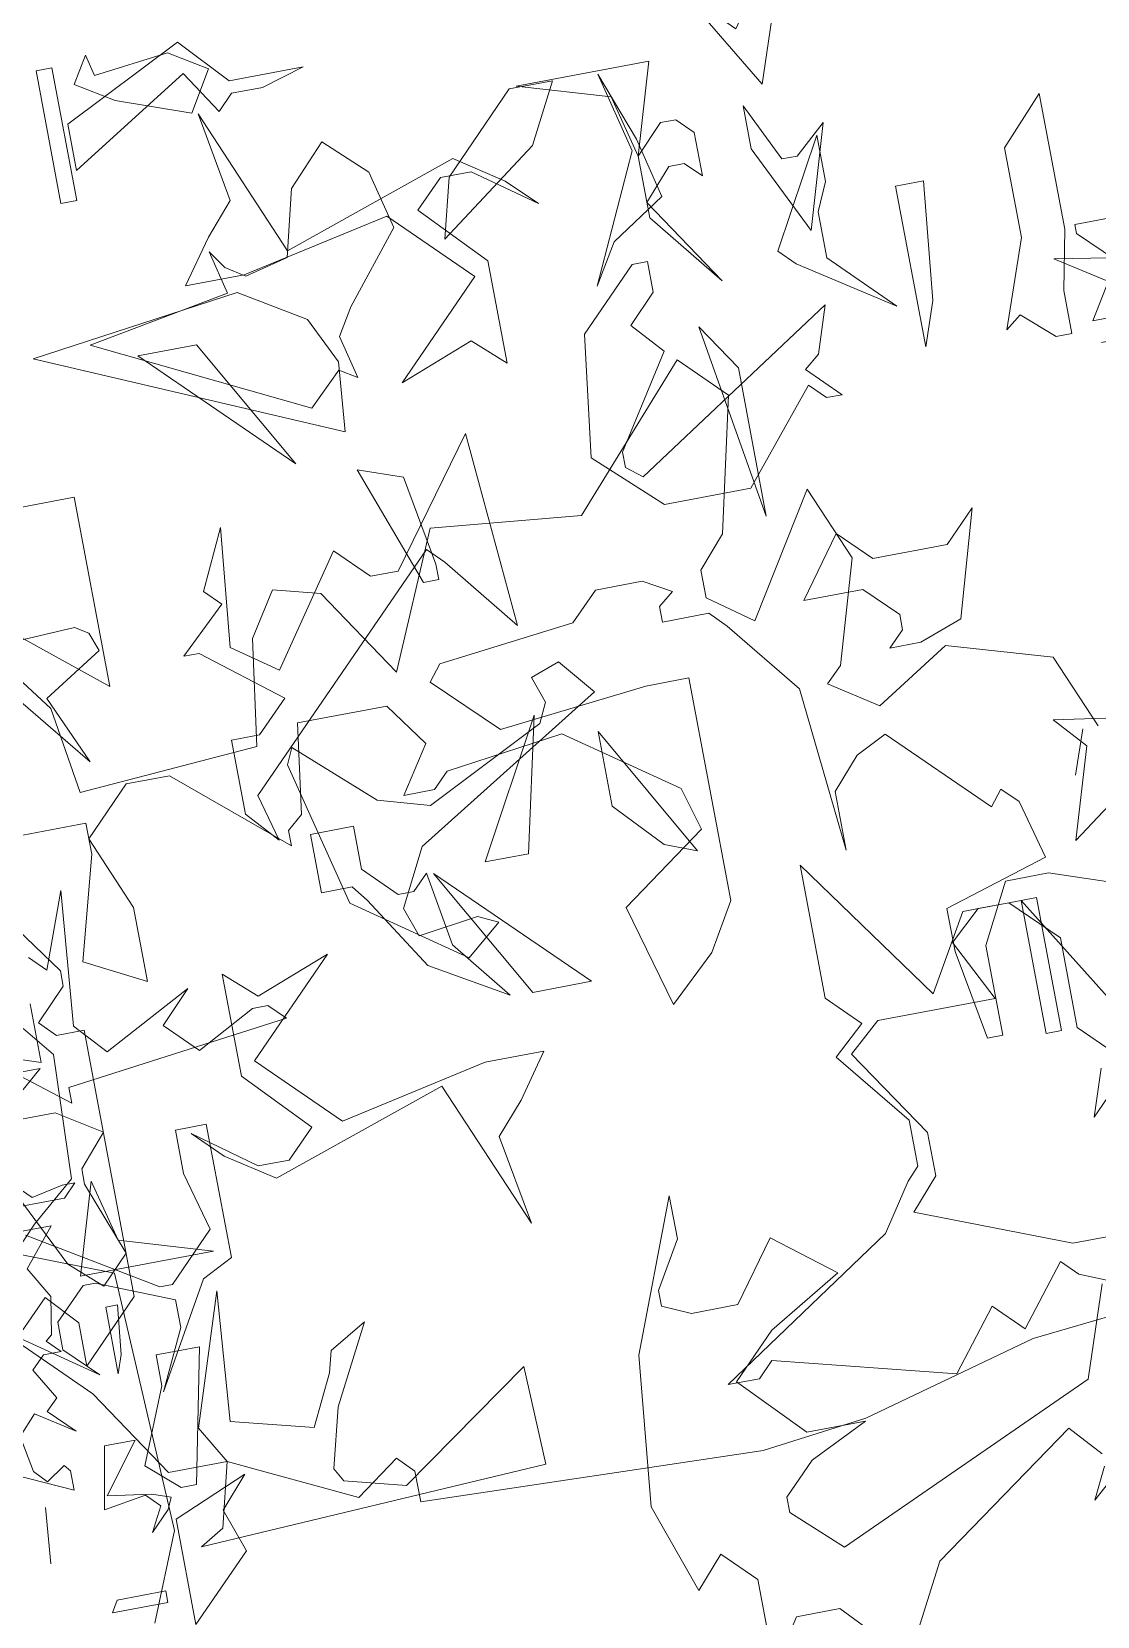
# Model space of a CAD drawing. Header units: millimetres. Extents: x 1418 to 1811, y 1796 to 1956.
# Drawn here: x 1477.968 to 1478.367, y 1878.545 to 1879.137 of the extents above; entities that cross this region are included whole.
import ezdxf

# ---------------------------------------------------------------- set-up
doc = ezdxf.new("R2010")
doc.units = ezdxf.units.MM
doc.layers.add('ARBRE', color=251, linetype='Continuous', lineweight=13)
doc.layers.add('VEGETAIS', color=3, linetype='Continuous')

# ---------------------------------------------------------------- blocks, each defined once
blk = doc.blocks.new('WMF26', base_point=(0, 0.0008))
at = {"color": 85}
for points in [[(7.3226, -0.1836), (7.3588, -0.2206), (7.4617, -0.1474), (7.7449, -0.2857), (7.8833, -0.2857), (8.0216, -0.4965), (8.1591, -0.6356), (8.4069, -0.6051), (8.5452, -0.3952), (8.5814, -0.3581), (8.5814, -0.3219), (8.6177, -0.3219), (8.6539, -0.3581), (8.756, -0.2569), (8.8292, -0.2569), (9.0688, -0.5689), (9.1051, -0.6051), (9.2804, -0.5327), (9.4187, -0.5689), (9.7316, -0.8464), (10.2552, -0.9839), (11.3025, -1.7915)], [(12.9112, -4.5142), (13.0496, -4.688), (13.0199, -5.387), (12.7721, -5.5977), (12.6346, -5.7369), (13.1582, -5.9476), (13.2233, -7.4181), (13.0199, -7.9055)], [(5.191, -0.2857), (5.8604, -0.2206), (6.2753, -0.1111), (6.5223, -0.0815), (7.3226, -0.1111), (7.3226, -0.1836), (7.3226, -0.1836)]]:
    blk.add_lwpolyline(points, dxfattribs=at)
at = {"color": 63}
for points in [[(7.7449, -0.2857), (7.796, -0.3738), (7.6955, -0.6776), (7.7211, -0.3754), (7.5325, -0.326), (7.4749, -0.4438), (7.4617, -0.4932), (7.3736, -0.5442), (7.4699, -0.3623), (7.5062, -0.2231), (7.4881, -0.1918), (7.3481, -0.1548), (7.0303, -0.3746), (7.0221, -0.1433), (7.8404, -0.1029), (7.7836, -0.1358), (7.7449, -0.2857), (7.7449, -0.2857)], [(6.5001, -0.2462), (6.5734, -0.2462), (6.1518, -0.522), (6.0777, -0.6315), (6.0489, -0.6611), (6.0489, -0.7698), (6.188, -0.9443), (6.1156, -1.0094), (6.188, -1.0827), (6.188, -1.3955), (5.9402, -1.0464), (5.8381, -1.221), (5.7006, -1.221), (5.489, -0.8711)], [(5.4166, -0.9081), (5.6274, -0.6973), (5.5903, -0.806)], [(5.5541, -0.8348), (5.6274, -0.9081), (5.6274, -1.1189), (5.7295, -1.221), (5.8019, -1.221), (5.8744, -1.1551), (5.8019, -1.0094), (6.0777, -1.0094), (6.1518, -0.9443), (6.0127, -0.7336), (6.0127, -0.6315), (6.0777, -0.5582), (5.7295, -0.4199), (5.3804, -0.4199)], [(5.489, -0.2462), (5.7295, -0.3474), (5.7657, -0.3837), (5.8744, -0.2462), (5.9402, -0.3112), (6.0489, -0.1729), (6.4639, -0.2824), (6.5001, -0.2462), (6.5001, -0.2462)], [(7.9812, -1.5157), (7.945, -1.4795), (7.8791, -1.654), (7.9088, -1.3404), (7.8429, -1.2679), (7.6321, -1.3774), (7.7046, -1.3041), (7.6321, -1.2317), (7.4938, -1.3041), (7.4576, -1.3041), (7.4205, -1.2679), (7.945, -1.2029), (7.945, -1.1666), (8.2941, -1.4424)], [(5.3112, -1.5083), (5.5508, -1.3338), (5.4849, -1.5445), (5.5508, -1.6178), (5.3112, -1.5808), (5.3112, -1.5083), (5.3112, -1.5083)], [(7.2929, -1.8805), (7.1217, -1.724), (7.0023, -1.6894), (6.7191, -1.8286), (6.6969, -1.8747), (6.7183, -1.9373), (6.6499, -1.9611), (6.5816, -1.8772), (7.0394, -1.5997), (7.1077, -1.4671), (7.0838, -1.398), (6.943, -1.4169), (6.8969, -1.3947), (6.9801, -1.3264), (7.2279, -1.5017), (7.3102, -1.8426), (7.2929, -1.8805), (7.2929, -1.8805)], [(6.1156, -2.2032), (6.188, -2.6618), (6.1156, -2.5523), (6.1156, -2.2032), (6.1156, -2.2032)], [(6.887, -2.2353), (6.887, -2.1991), (6.9233, -2.1991), (7.0262, -2.4831), (6.9233, -2.4469), (6.887, -2.2353), (6.887, -2.2353)], [(5.3433, -2.5885), (5.3433, -2.4872), (5.3804, -2.4872), (5.4528, -2.5523), (5.489, -2.5235), (5.4166, -2.7276), (5.4166, -2.9384), (5.3145, -3.0471), (5.3145, -2.7276), (5.3433, -2.5885), (5.3433, -2.5885)], [(7.1629, -2.5235), (7.4757, -2.8363), (7.3374, -2.8363), (7.1629, -2.5235), (7.1629, -2.5235)], [(5.8678, -2.8726), (5.8678, -2.7639), (5.7295, -2.6247), (5.9402, -2.7639), (5.9765, -2.8001), (5.8381, -3.0471), (5.8381, -2.9384), (5.8678, -2.8726), (5.8678, -2.8726)], [(6.6754, -3.15), (6.5659, -3.0759), (6.5001, -3.0109), (6.6392, -3.1121), (6.7117, -3.1121), (6.7767, -3.0471), (6.6392, -2.9022), (6.6392, -2.6618), (6.7117, -2.7276), (6.8862, -2.6618), (6.6754, -2.8726), (6.85, -3.0471), (7.1991, -2.9746), (7.3374, -2.9746), (7.2641, -3.0759), (7.1991, -3.15), (7.2353, -3.36), (7.0904, -3.0109), (6.6754, -3.15), (6.6754, -3.15)], [(6.2531, -3.0759), (6.188, -3.1426), (6.1518, -3.1426), (6.1156, -3.1055), (6.1156, -3.0035), (6.1518, -3.0397), (6.188, -3.0397), (6.2531, -2.9672), (6.1156, -2.7565), (6.2531, -2.931), (6.2531, -3.0759), (6.2531, -3.0759)], [(6.2531, -3.0759), (6.2893, -3.2225), (6.5001, -3.2875), (6.188, -3.2875), (6.2531, -3.0759), (6.2531, -3.0759)], [(5.9402, -3.1862), (6.0415, -3.36), (6.0127, -3.36), (5.9765, -3.3237), (5.904, -3.4258), (5.8678, -3.397), (5.9402, -3.1862), (5.9402, -3.1862)], [(8.9931, -10.9468), (8.7823, -10.6628), (8.7519, -10.4594), (8.3303, -10.4882), (8.2941, -10.736), (8.2282, -10.8381), (8.1195, -10.8085), (7.9812, -10.5977), (7.8429, -10.9106), (7.4938, -10.8744), (7.2098, -11.1872), (7.1085, -11.0851), (7.181, -10.7723), (7.246, -10.699), (7.246, -10.634), (7.1447, -10.5607), (6.9694, -10.8381), (6.8969, -10.6628), (6.9694, -10.4232), (7.0064, -10.387), (6.8969, -10.3145), (6.7224, -10.4232), (6.482, -10.3507), (6.4095, -10.1754)], [(6.3733, -9.7892), (6.5849, -9.8625), (6.6862, -9.8625), (6.7586, -9.7242), (6.7586, -9.5134), (6.7948, -9.5134), (6.8311, -9.7242), (6.8311, -9.8255), (6.5849, -9.8996), (6.6211, -10.037), (6.6573, -10.0733), (6.6862, -10.037), (6.8969, -10.2478), (6.9694, -10.2116), (7.0352, -10.1391), (7.0352, -10.0008), (7.0723, -10.387), (7.2098, -10.5607), (7.246, -10.5977), (7.3555, -10.5977), (7.3555, -10.634), (7.3193, -10.6628), (7.3843, -10.699), (7.4938, -10.699), (7.5597, -10.634), (7.8791, -10.5977), (7.9088, -10.5607), (7.7696, -10.4232), (7.4205, -10.4594), (7.3193, -10.4594), (7.3193, -9.9358), (7.3843, -9.8255), (7.4938, -9.7242), (7.5597, -9.9646), (7.3555, -10.1103), (7.3843, -10.2116), (7.6321, -10.387), (7.9088, -10.3507), (7.945, -10.3145), (8.0175, -10.3145), (7.945, -10.4232), (8.0175, -10.5245), (8.2282, -10.5245), (8.2579, -10.3145), (8.2941, -10.284), (8.2941, -10.2478), (8.5419, -10.4594), (8.6432, -10.4594), (8.7519, -10.3507), (8.6794, -10.1754), (8.6794, -10.0008), (8.8185, -10.0733), (8.7519, -10.3145), (8.7519, -10.387), (9.0655, -10.387)], [(8.956, -10.0008), (8.956, -9.8625), (9.0655, -9.8996)], [(9.0655, -9.4772), (8.7823, -9.3018), (8.7519, -9.3018), (8.6432, -9.4113), (8.6794, -9.5496), (8.6794, -9.6517), (8.6069, -9.6517), (8.6069, -9.3381), (8.6794, -9.3018), (8.8185, -9.0622), (8.7519, -9.2006), (8.7519, -9.2656), (8.9272, -9.3381), (8.956, -9.3381), (9.0293, -9.2656), (9.0293, -9.2006), (8.956, -9.1281), (9.203, -9.3018)], [(6.482, -10.0733), (6.4457, -10.1754), (6.482, -10.0733), (6.482, -10.0733)]]:
    blk.add_lwpolyline(points, dxfattribs=at)
at = {"color": 106}
for points in [[(7.9343, -0.3112), (7.861, -0.4858), (7.861, -0.5582), (7.7589, -0.5582), (7.8248, -0.2462), (7.861, -0.2462), (7.9343, -0.3112), (7.9343, -0.3112)], [(7.5119, -0.9081), (7.6214, -0.9806), (7.6865, -1.0464), (7.5482, -0.9443), (7.4757, -0.9443), (7.4098, -1.0094), (7.5482, -1.1551), (7.5482, -1.3955), (7.4757, -1.3297), (7.3003, -1.3955), (7.5119, -1.1848), (7.3374, -1.0094), (6.9883, -1.0827), (6.85, -1.0827), (6.9224, -0.9806), (6.9883, -0.9081), (6.9513, -0.6973), (7.097, -1.0464), (7.5119, -0.9081), (7.5119, -0.9081)], [(7.9343, -0.9806), (7.8981, -0.8348), (7.6865, -0.7698), (7.9993, -0.7698), (7.9343, -0.9806), (7.9343, -0.9806)], [(5.7006, -1.221), (5.6644, -1.221), (5.6644, -0.9081), (5.7006, -0.9081), (5.7006, -1.221), (5.7006, -1.221)], [(7.0245, -1.5338), (6.7117, -1.221), (6.85, -1.221), (7.0245, -1.5338), (7.0245, -1.5338)], [(5.1046, -2.563), (5.1046, -2.4543), (5.2799, -2.4543), (5.2141, -2.4543), (5.1408, -2.5268), (5.3524, -2.6651), (5.1408, -2.6288), (5.1046, -2.563), (5.1046, -2.563)], [(7.5482, -3.215), (7.5852, -3.215), (7.5852, -3.5271), (7.5482, -3.5271), (7.5482, -3.215), (7.5482, -3.215)], [(12.7145, -4.9251), (12.8602, -4.7497), (12.9623, -4.7497), (12.7145, -4.9613), (12.7869, -5.0634), (12.7145, -5.3763), (12.7869, -5.4487), (12.9623, -5.4125), (13.0347, -5.4125), (12.9623, -5.4849), (12.5762, -5.4849), (12.4749, -5.5508), (12.4016, -5.5508), (12.4749, -5.4849), (12.4016, -5.4125), (12.5762, -5.1358), (12.5762, -4.9975), (12.4749, -4.8889), (12.4016, -4.8889), (12.5399, -4.7497), (12.6124, -4.8889), (12.7145, -4.9251), (12.7145, -4.9251)], [(12.6857, -5.8348), (12.7869, -6.0094), (12.7507, -6.2202), (12.7145, -6.2498), (12.7869, -6.3222), (12.6857, -6.3222), (12.6124, -6.3947), (12.7145, -6.5701), (12.6486, -6.6351), (12.7869, -6.7734), (12.5762, -6.6351), (12.4749, -6.7438), (12.5111, -6.9488), (12.5762, -7.0212), (12.6857, -6.9488), (12.7145, -6.985), (12.7145, -7.0937), (12.4016, -6.9488)], [(12.6857, -5.6232), (12.8602, -5.6232), (12.6857, -5.8348)], [(13.1418, -6.1238), (13.1121, -6.3996), (13.0759, -6.5017), (13.0759, -6.1238), (13.1418, -6.1238), (13.1418, -6.1238)], [(12.8898, -7.1587), (13.136, -7.195), (13.2381, -7.232), (13.2093, -7.2971), (13.0998, -7.4066), (13.1731, -7.2682), (13.0998, -7.195), (12.8602, -7.232), (12.9261, -6.8821), (13.0998, -6.8821), (12.8898, -7.1587), (12.8898, -7.1587)], [(12.5399, -7.1587), (12.5111, -7.4724), (12.5399, -7.1587), (12.5399, -7.1587)], [(7.5482, -8.2439), (7.5482, -8.3814), (7.6214, -8.4546), (7.6865, -8.3814), (7.7589, -8.5921), (7.7227, -8.942), (7.5852, -9.2911), (7.5852, -9.1899), (7.6503, -9.0804), (7.6503, -9.0441), (7.5852, -9.0145), (7.4757, -9.0145), (7.3736, -9.1528), (7.2353, -9.0441), (7.4098, -8.942), (7.5119, -8.8399), (7.3736, -8.695), (7.2353, -8.695), (7.3736, -8.6292), (7.4469, -8.5559), (7.4469, -8.5197), (7.3374, -8.4176), (6.7117, -8.695), (6.6392, -8.9058)], [(6.4639, -8.6654), (6.7479, -8.4176), (6.7117, -8.4909)], [(6.7117, -8.5197), (6.7767, -8.5921), (7.1266, -8.3451), (7.2353, -8.141), (7.2353, -7.996), (7.2715, -8.1706), (7.3736, -8.2801), (7.4757, -8.2801), (7.5482, -8.1706), (7.5482, -7.9302), (7.7589, -7.9672), (7.9343, -8.1047), (8.1451, -7.996), (8.2826, -7.8577), (7.9993, -7.6173), (8.1451, -7.4724), (8.2101, -7.5811), (8.2463, -7.6173), (8.2463, -7.6173)], [(13.1121, -7.805), (12.7985, -7.805), (12.8363, -7.7392), (13.1121, -7.7392), (13.1121, -7.805), (13.1121, -7.805)], [(8.6687, -8.8399), (8.7337, -8.7675), (8.6975, -8.6654), (8.8441, -8.5197), (8.8441, -8.7675), (8.6687, -8.8399), (8.6687, -8.8399)], [(9.0474, -9.3273), (9.1561, -9.2187)], [(9.0836, -9.604), (8.9816, -9.3932), (8.9091, -9.3273), (8.8441, -9.3932), (8.9091, -9.5678), (8.9091, -9.604), (8.8441, -9.6773), (8.9453, -9.7423), (9.1923, -9.7423)], [(9.0178, -10.2659), (8.8729, -10.0626), (8.8729, -10.0263), (8.9453, -9.9539), (8.9091, -9.9177), (8.8441, -9.9177), (8.8441, -9.2911), (8.9816, -9.1528), (8.9816, -9.2549), (9.0474, -9.3273), (9.0474, -9.3273)], [(8.1451, -10.0914), (8.1739, -10.1284), (8.2463, -10.1284), (8.2463, -10.2659), (8.1451, -10.2659), (8.1451, -10.1647), (8.0726, -10.0914), (8.0356, -10.0914), (7.9993, -10.1284), (7.9705, -9.9539), (7.861, -9.8148), (8.0356, -9.9177), (8.1451, -10.0914), (8.1451, -10.0914)], [(7.5482, -10.2009), (7.5482, -10.3763), (7.3736, -10.0626), (7.4469, -10.0914), (7.5482, -10.2009), (7.5482, -10.2009)], [(7.6865, -10.4413), (7.7589, -10.1284), (7.861, -10.1284), (7.6865, -10.4413), (7.6865, -10.4413)], [(8.3855, -10.5137), (8.3196, -10.5137), (8.2463, -10.5862), (8.4217, -10.7245), (8.4579, -10.7245), (8.3492, -10.8266), (8.3855, -10.8637), (8.3196, -11.0012), (8.3492, -10.7245), (8.2463, -10.6521), (8.0726, -10.8999), (7.9993, -10.8266), (7.9343, -10.8266), (7.7227, -11.1107), (7.6865, -10.6521), (7.8248, -10.8266), (7.861, -10.8637), (8.3492, -10.3763), (8.3196, -10.2659), (8.3855, -10.3392), (8.3855, -10.5137), (8.3855, -10.5137)], [(6.8129, -10.4775), (6.8129, -10.5137), (6.8862, -10.5862), (7.0245, -10.5862), (6.9224, -10.7245), (6.85, -10.6521), (6.6754, -10.6521), (6.603, -10.7245), (6.6754, -10.4775), (6.7767, -10.4413), (6.85, -10.4413), (6.8129, -10.4775), (6.8129, -10.4775)], [(8.9231, -11.0629), (8.9453, -10.9567), (8.9643, -10.9262), (8.9404, -10.8258), (8.6942, -10.8365), (8.6638, -10.8176), (8.6481, -10.7739), (8.7873, -10.6875), (8.7156, -10.5245), (8.9717, -10.8455), (8.9956, -10.9452), (8.9033, -11.0934), (8.9231, -11.0629), (8.9231, -11.0629)], [(6.1955, -11.0983), (6.2481, -11.0983), (6.1691, -11.2251), (6.2481, -11.3033), (6.2481, -11.3247), (6.1691, -11.3247)], [(8.7626, -11.1329), (8.6391, -11.1329), (8.6391, -10.6875), (8.8194, -10.8365), (8.7626, -11.1329), (8.7626, -11.1329)], [(7.4469, -11.0012), (7.4098, -11.2852), (7.2715, -11.4235), (7.2353, -11.4235), (7.2353, -11.3511), (7.3003, -11.2852), (7.2353, -11.2127), (7.3736, -11.0012), (7.3736, -10.9649), (7.3374, -10.9361), (6.85, -11.249), (6.8862, -11.1395), (6.9224, -11.1107), (6.85, -11.0374), (6.8862, -11.0374), (6.9224, -11.0736), (7.097, -10.8637), (7.3003, -10.8637), (7.4469, -11.0012), (7.4469, -11.0012)], [(6.5734, -11.4886), (6.603, -11.2127), (6.6392, -11.1107), (6.6392, -11.4886), (6.5734, -11.4886), (6.5734, -11.4886)], [(7.9952, -11.1658), (7.9804, -11.3272), (8.0331, -11.4367), (8.1813, -11.5281), (8.6736, -11.4647), (7.9952, -11.1658), (7.9952, -11.1658)], [(8.5378, -11.4713), (8.2035, -11.5314), (8.2274, -11.6326), (8.1986, -11.5906), (8.1541, -11.5618), (8.0529, -11.5865), (8.0133, -11.7413), (7.9244, -11.8343), (7.8306, -11.7454), (7.7976, -11.6088), (7.9285, -11.4474), (7.9672, -11.3848), (7.9434, -11.2835), (7.9837, -11.3082), (8.0611, -11.2333), (8.5378, -11.4713), (8.5378, -11.4713)], [(7.1752, -11.5651), (7.3028, -11.482), (7.3604, -11.3889), (7.223, -11.6812), (7.2682, -11.8706), (7.2081, -11.7059), (7.1752, -11.5651), (7.1752, -11.5651)], [(6.9513, -11.7364), (6.8862, -11.5989), (6.85, -11.5989), (6.7767, -11.6639), (6.85, -11.4235), (6.9513, -11.6351), (6.9513, -11.7364), (6.9513, -11.7364)], [(7.4757, -11.8747), (7.3736, -11.8747), (7.4469, -11.7364), (7.6865, -11.561), (7.6503, -11.7001), (7.4757, -11.8747), (7.4757, -11.8747)], [(8.2101, -12.1225), (8.1088, -12.013), (7.9343, -12.013), (8.0356, -11.9834), (8.1088, -11.9834), (8.1451, -11.9471), (8.2101, -12.0492), (8.4942, -11.8747), (8.4942, -11.9834), (8.2101, -12.1225), (8.2101, -12.1225)], [(8.2076, -11.9554), (8.3764, -12.0171), (8.4629, -12.0706), (8.4242, -12.1324), (8.4126, -12.0822), (8.2373, -12.1027), (8.1508, -12.0492), (8.2076, -11.9554), (8.2076, -11.9554)]]:
    blk.add_lwpolyline(points, dxfattribs=at)
blk = doc.blocks.new('T2_02')
at = {"xscale": 0.3499999999999943, "yscale": 0.3499999999999943, "zscale": 0.3499999999999943}
blk.add_blockref('WMF26', (-2.2399, 1.997), dxfattribs=at)

msp = doc.modelspace()

# ---------------------------------------------------------------- linework, layer by layer
at = {"layer": 'VEGETAIS'}
for points in [[(1489.99335, 1881.04956), (1485.96319, 1877.90577), (1481.92266, 1879.4941), (1478.49367, 1876.48545), (1474.27249, 1881.51246), (1480.63957, 1881.51256), (1489.99335, 1881.04956)], [(1476.72982, 1876.34949), (1472.65076, 1878.34602), (1473.04384, 1875.546), (1478.37269, 1874.72148), (1476.72982, 1876.34949)]]:
    msp.add_spline(points, degree=3, dxfattribs=at)

# ---------------------------------------------------------------- block references
at = {"layer": 'ARBRE'}
for p, xscale, yscale, zscale, rotation in [((1478.09301, 1879.5043), 0.4621142716754233, 0.4621142716754233, 0.4621142716754233, 190.6551472559353), ((1478.50226, 1878.16745), 0.4621142716754233, 0.4621142716754233, 0.4621142716754233, 190.6551472559353), ((1477.55003, 1878.60519), 0.1918409178794672, 0.1918409178794672, 0.1918409178794672, 10.65514725593884)]:
    msp.add_blockref('T2_02', p, dxfattribs=dict(at, xscale=xscale, yscale=yscale, zscale=zscale, rotation=rotation))

doc.saveas('drawing.dxf')
